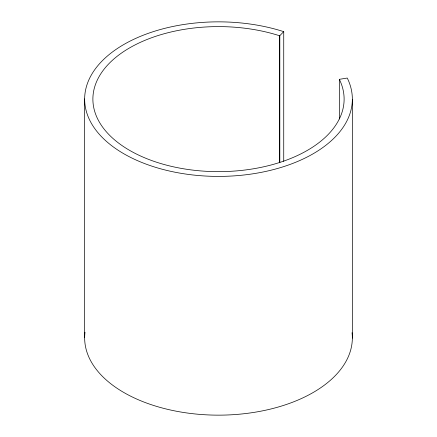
<?xml version="1.0" encoding="UTF-8"?>
<svg xmlns="http://www.w3.org/2000/svg" width="437" height="437" viewBox="0 0 437 437"><rect width="100%" height="100%" fill="white"/><g stroke="black" fill="none" stroke-linecap="round" stroke-linejoin="round"><path stroke-width="0.66" d="M279.675 162.777L279.675 35.79L283.733 31.65L283.733 161.368M339.336 118.93L339.336 79.332L347.268 78.043A133.848 77.278 0 0 1 220.445 176.395A133.848 77.278 0 0 1 88.722 80.211A133.848 77.278 0 0 1 283.733 31.65M279.675 35.79L279.396 35.697A125.61 72.52 0 0 0 107.595 65.08L106.579 66.2A125.61 72.52 0 0 0 205.368 171.249A125.61 72.52 0 0 0 339.833 80.353L339.336 79.332M352.348 99.352L352.348 338.101M279.811 35.648L279.811 162.635M84.652 98.899L84.652 337.648M352.047 332.71A133.848 77.278 0 0 1 218.107 415.15A133.848 77.278 0 0 1 85.007 332.257"/></g></svg>
